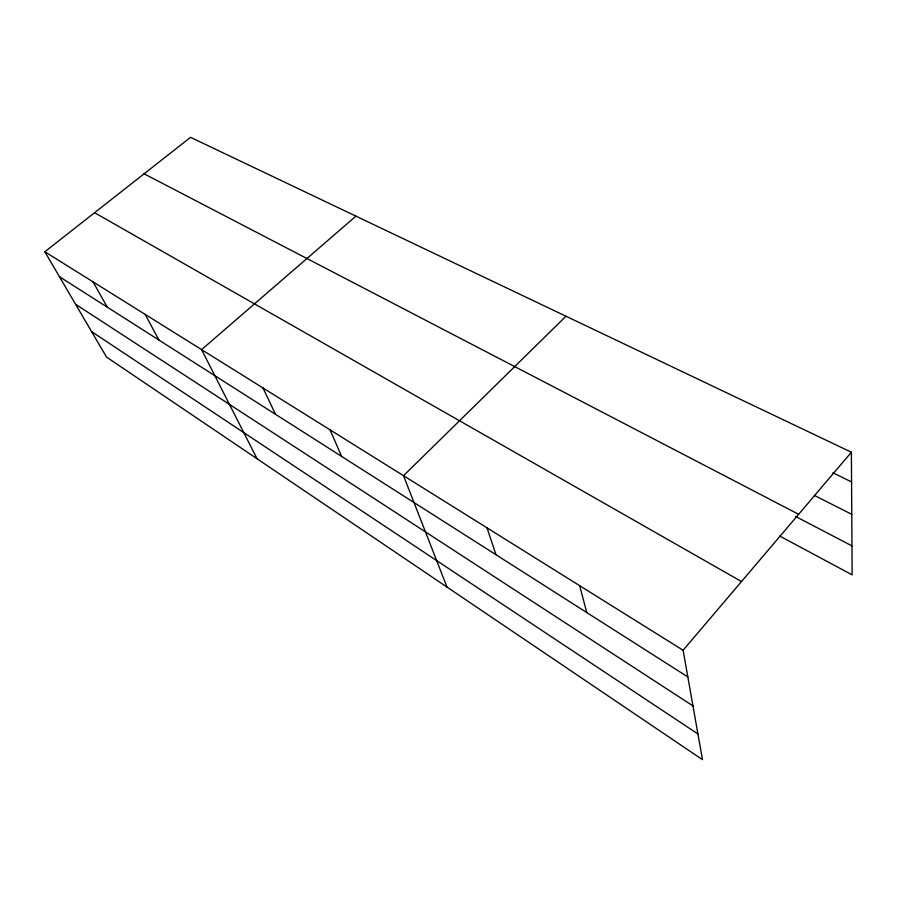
<?xml version="1.0" encoding="UTF-8"?>
<svg xmlns="http://www.w3.org/2000/svg" width="897" height="897" viewBox="0 0 897 897"><rect width="100%" height="100%" fill="white"/><g stroke="black" fill="none" stroke-linecap="round" stroke-linejoin="round"><path stroke-width="1.35" d="M683.11 650.269L851.388 452.234L190.556 137.331L44.85 251.765L106.496 357.062L702.486 759.669L683.11 650.269L44.85 251.765M565.996 316.237L403.527 475.702L446.998 587.075M355.941 216.143L201.59 349.628L257.103 458.804M832.853 472.753L851.578 481.947M814.398 495.413L851.78 514.351M144.103 173.816L798.655 514.306M795.471 516.403L851.971 545.892M779.672 536.014L852.15 574.865L851.388 452.234M94.589 212.701L741.505 581.548M59.449 276.702L687.842 676.932M75.617 304.307L692.966 705.905M91.595 331.61L697.944 733.981M93.041 281.86L107.304 307.178M145.135 314.376L158.937 340.064M263 387.964L275.514 414.313M330.04 429.82L341.645 456.438M487.015 527.828L495.996 554.738M579.675 585.685L586.773 612.561"/></g></svg>
